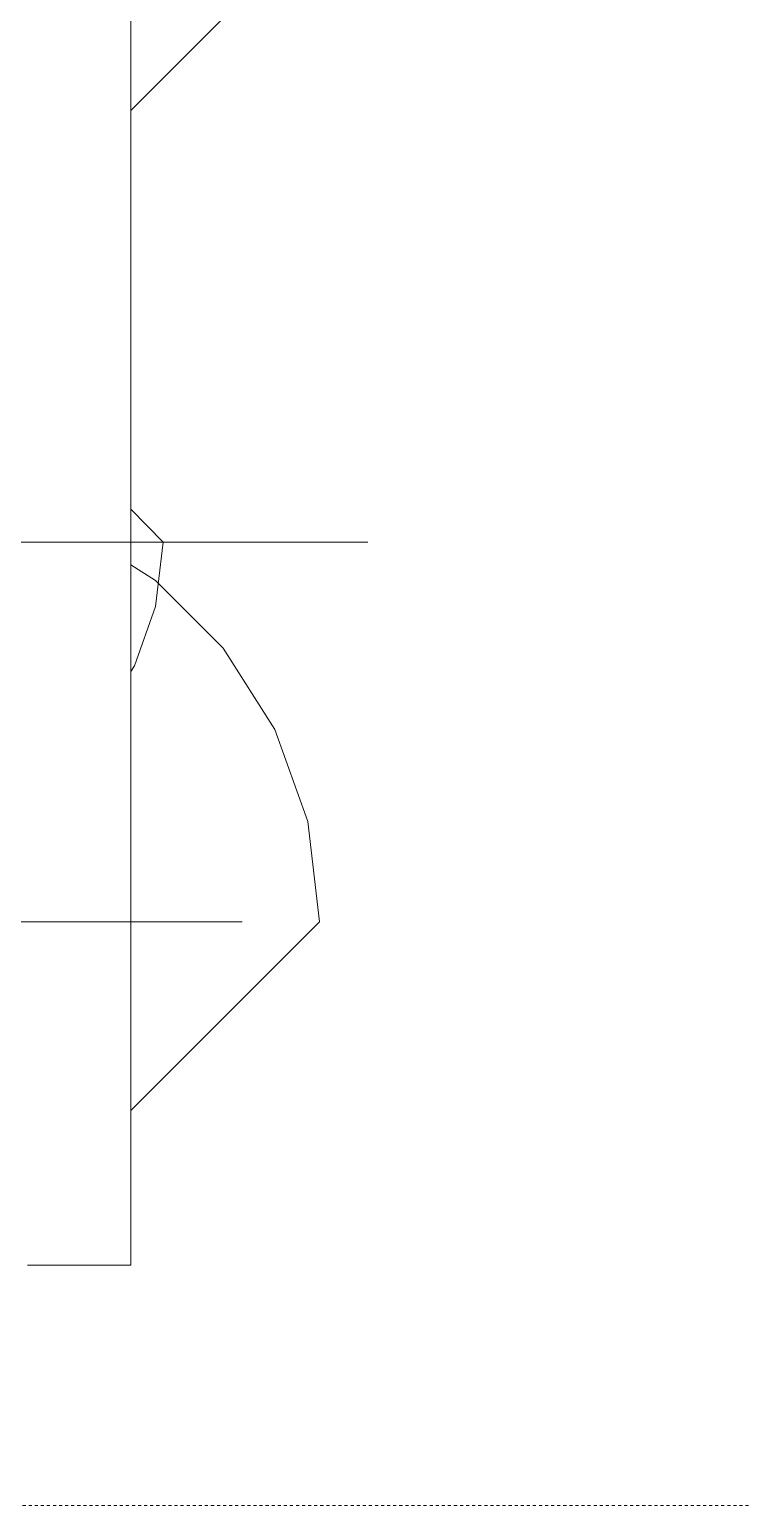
# Model space of a CAD drawing. Header units: inches. Extents: x -4010 to -1814, y 9846 to 12241.
# Drawn here: x -3131 to -3101.7, y 10847.5 to 10908.2 of the extents above; entities that cross this region are included whole.
import ezdxf

# ---------------------------------------------------------------- set-up
doc = ezdxf.new("R2010")
doc.units = ezdxf.units.IN
doc.header["$MEASUREMENT"] = 0
doc.linetypes.add('Dash_2_', pattern=[0.25, 0.125, -0.125])
for name, color, linetype, lineweight in [('0-1', 7, 'Continuous', 5), ('0-2', 7, 'Continuous', 9), ('A-DETL-GENF-1', 253, 'Continuous', 9), ('A-WALL-1', 7, 'Continuous', 9), ('G-ANNO-SYMB-4', 111, 'Dash_2_', 9)]:
    doc.layers.add(name, color=color, linetype=linetype, lineweight=lineweight)

# ---------------------------------------------------------------- blocks, each defined once
blk = doc.blocks.new('gold flame spirea 26749 - gold flame spirea 26749-2219969-UNIT PLANS - 1ST FLOOR')
at = {"layer": 'A-DETL-GENF-1'}
for p, q in [((11.579, 0), (10.25, 1.363)), ((5.712, 0), (6.165, 0)), ((6.165, 0), (6.592, 0)), ((6.592, 0), (7.009, 0)), ((7.009, 0), (7.427, 0)), ((7.427, 0), (7.863, 0)), ((7.863, 0), (8.329, 0)), ((8.329, 0), (8.841, 0)), ((8.841, 0), (9.027, 0)), ((9.027, 0), (10.051, 0)), ((9.388, 0), (9.213, 0)), ((9.213, 0), (9.383, 0)), ((9.383, 0), (9.624, 0)), ((9.533, 0), (9.388, 0)), ((9.656, 0), (9.533, 0)), ((9.624, 0), (9.902, 0)), ((9.763, 0), (9.656, 0)), ((9.86, 0), (9.763, 0)), ((9.954, 0), (9.86, 0)), ((9.902, 0), (10.183, 0)), ((10.051, 0), (9.954, 0)), ((10.183, 0), (10.432, 0)), ((10.353, 0), (10.25, 0)), ((10.638, 0), (10.353, 0)), ((10.432, 0), (10.617, 0)), ((10.617, 0), (10.702, 0)), ((10.981, 0), (10.638, 0)), ((10.702, 0), (10.837, 0)), ((10.837, 0), (11.016, 0)), ((10.981, 0), (10.935, 0)), ((10.935, 0), (10.981, 0)), ((11.059, 0), (10.981, 0)), ((11.016, 0), (11.217, 0)), ((11.156, 0), (11.059, 0)), ((11.26, 0), (11.156, 0)), ((11.217, 0), (11.423, 0)), ((11.357, 0), (11.26, 0)), ((11.273, -2.653), (11.579, 0)), ((11.435, 0), (11.357, 0)), ((11.423, 0), (11.612, 0)), ((11.481, 0), (11.435, 0)), ((11.491, 0), (11.464, 0)), ((11.464, 0), (11.481, 0)), ((11.557, 0), (11.491, 0)), ((11.656, 0), (11.557, 0)), ((11.612, 0), (11.766, 0)), ((11.783, 0), (11.656, 0)), ((11.766, 0), (11.865, 0)), ((11.932, 0), (11.783, 0)), ((11.865, 0), (11.95, 0)), ((12.098, 0), (11.932, 0)), ((11.95, 0), (12.108, 0)), ((12.301, 0), (12.098, 0)), ((12.108, 0), (12.317, 0)), ((12.456, 0), (12.301, 0)), ((12.317, 0), (12.553, 0)), ((12.584, 0), (12.456, 0)), ((12.553, 0), (13.014, 0)), ((12.704, 0), (12.584, 0)), ((12.836, 0), (12.704, 0)), ((13, 0), (12.836, 0)), ((12.946, 0), (12.842, 0)), ((12.842, 0), (13.214, 0)), ((13.046, 0), (12.946, 0)), ((13.214, 0), (13, 0)), ((13.014, 0), (13.191, 0)), ((13.143, 0), (13.046, 0)), ((13.24, 0), (13.143, 0)), ((13.191, 0), (13.287, 0)), ((13.337, 0), (13.24, 0)), ((13.287, 0), (13.383, 0)), ((13.437, 0), (13.337, 0)), ((13.383, 0), (13.472, 0)), ((13.517, 0), (13.401, 0)), ((13.401, 0), (13.587, 0)), ((13.54, 0), (13.437, 0)), ((13.68, 0), (13.447, 0)), ((13.447, 0), (13.581, 0)), ((13.472, 0), (13.545, 0)), ((13.612, 0), (13.517, 0)), ((14.145, 0), (13.54, 0)), ((13.545, 0), (13.594, 0)), ((13.581, 0), (13.694, 0)), ((13.611, 0), (13.587, 0)), ((13.587, 0), (13.867, 0)), ((13.587, 0), (13.711, 0)), ((13.594, 0), (13.611, 0)), ((13.686, 0), (13.612, 0)), ((13.81, 0), (13.68, 0)), ((13.738, 0), (13.686, 0)), ((13.694, 0), (13.794, 0)), ((13.711, 0), (13.797, 0)), ((13.77, 0), (13.738, 0)), ((13.782, 0), (13.77, 0)), ((14.04, 0), (13.773, 0)), ((13.773, 0), (13.782, 0)), ((13.794, 0), (13.891, 0)), ((13.797, 0), (13.852, 0)), ((13.937, 0), (13.81, 0)), ((13.852, 0), (13.883, 0)), ((13.867, 0), (14.086, 0)), ((13.883, 0), (13.898, 0)), ((13.891, 0), (13.992, 0)), ((13.898, 0), (13.905, 0)), ((13.905, 0), (13.91, 0)), ((13.91, 0), (13.943, 0)), ((14.06, 0), (13.937, 0)), ((13.943, 0), (14.001, 0)), ((13.992, 0), (14.105, 0)), ((14.001, 0), (14.088, 0)), ((14.261, 0), (14.04, 0)), ((14.183, 0), (14.06, 0)), ((14.086, 0), (14.265, 0)), ((14.088, 0), (14.207, 0)), ((14.105, 0), (14.238, 0)), ((14.131, 0), (14.118, 0)), ((14.118, 0), (14.145, 0)), ((14.169, 0), (14.131, 0)), ((14.268, 0), (14.168, 0)), ((14.168, 0), (14.321, 0)), ((14.215, 0), (14.169, 0)), ((14.307, 0), (14.183, 0)), ((14.207, 0), (14.362, 0)), ((14.252, 0), (14.215, 0)), ((14.238, 0), (14.266, 0)), ((14.266, 0), (14.252, 0)), ((14.444, 0), (14.261, 0)), ((14.265, 0), (14.424, 0)), ((14.358, 0), (14.268, 0)), ((14.434, 0), (14.307, 0)), ((14.321, 0), (14.467, 0)), ((14.535, 0), (14.331, 0)), ((14.331, 0), (14.34, 0)), ((14.34, 0), (14.382, 0)), ((14.442, 0), (14.358, 0)), ((14.362, 0), (14.557, 0)), ((14.382, 0), (14.445, 0)), ((14.424, 0), (14.584, 0)), ((14.564, 0), (14.434, 0)), ((14.523, 0), (14.442, 0)), ((14.598, 0), (14.444, 0)), ((14.445, 0), (14.514, 0)), ((14.467, 0), (14.606, 0)), ((14.514, 0), (14.577, 0)), ((14.607, 0), (14.523, 0)), ((14.863, 0), (14.535, 0)), ((14.557, 0), (14.797, 0)), ((14.721, 0), (14.564, 0)), ((14.577, 0), (14.62, 0)), ((14.584, 0), (14.763, 0)), ((14.733, 0), (14.598, 0)), ((14.606, 0), (14.737, 0)), ((14.697, 0), (14.607, 0)), ((14.739, 0), (14.61, 0)), ((14.61, 0), (14.772, 0)), ((14.62, 0), (14.628, 0)), ((14.628, 0), (14.873, 0)), ((14.797, 0), (14.697, 0)), ((14.874, 0), (14.721, 0)), ((14.858, 0), (14.733, 0)), ((14.737, 0), (14.859, 0)), ((14.91, 0), (14.739, 0)), ((14.763, 0), (14.983, 0)), ((14.772, 0), (14.932, 0)), ((14.983, 0), (14.858, 0)), ((14.859, 0), (14.972, 0)), ((15.261, 0), (14.863, 0)), ((14.873, 0), (15.037, 0)), ((15.024, 0), (14.874, 0)), ((15.098, 0), (14.91, 0)), ((14.932, 0), (15.239, 0)), ((14.972, 0), (15.076, 0)), ((15.174, 0), (15.024, 0)), ((15.037, 0), (15.13, 0)), ((15.076, 0), (15.108, 0)), ((15.128, 0), (15.076, 0)), ((15.076, 0), (15.181, 0)), ((15.28, 0), (15.098, 0)), ((15.108, 0), (15.154, 0)), ((15.163, 0), (15.128, 0)), ((15.13, 0), (15.168, 0)), ((15.154, 0), (15.259, 0)), ((15.168, 0), (15.163, 0)), ((15.324, 0), (15.174, 0)), ((15.181, 0), (15.26, 0)), ((15.239, 0), (15.381, 0)), ((15.259, 0), (15.305, 0)), ((15.26, 0), (15.326, 0)), ((16.052, 0), (15.261, 0)), ((15.431, 0), (15.28, 0)), ((15.305, 0), (15.339, 0)), ((15.477, 0), (15.324, 0)), ((15.326, 0), (15.392, 0)), ((15.339, 0), (15.355, 0)), ((15.355, 0), (15.486, 0)), ((15.381, 0), (15.514, 0)), ((15.392, 0), (15.472, 0)), ((15.526, 0), (15.431, 0)), ((15.472, 0), (15.579, 0)), ((15.634, 0), (15.477, 0)), ((15.486, 0), (15.592, 0)), ((15.514, 0), (15.634, 0)), ((15.541, 0), (15.526, 0)), ((15.82, 0), (15.541, 0)), ((15.541, 0), (15.734, 0)), ((15.686, 0), (15.541, 0)), ((15.579, 0), (15.727, 0)), ((15.592, 0), (15.675, 0)), ((15.675, 0), (15.738, 0)), ((15.796, 0), (15.681, 0)), ((15.681, 0), (15.798, 0)), ((15.805, 0), (15.686, 0)), ((15.727, 0), (15.853, 0)), ((15.734, 0), (15.788, 0)), ((15.738, 0), (15.781, 0)), ((15.781, 0), (15.808, 0)), ((15.788, 0), (15.843, 0)), ((15.936, 0), (15.796, 0)), ((15.798, 0), (15.911, 0)), ((16.018, 0), (15.805, 0)), ((15.808, 0), (15.82, 0)), ((15.82, 0), (16.008, 0)), ((16, 0), (15.82, 0)), ((15.843, 0), (16.046, 0)), ((15.853, 0), (15.961, 0)), ((15.911, 0), (16.021, 0)), ((16.098, 0), (15.936, 0)), ((15.961, 0), (16.065, 0)), ((16.192, 0), (16, 0)), ((16.107, 0), (16.006, 0)), ((16.006, 0), (17.123, 0)), ((16.658, 0), (16.006, 0)), ((16.006, 0), (16.015, 0)), ((16.008, 0), (16.167, 0)), ((16.015, 0), (16.025, 0)), ((16.139, 0), (16.018, 0)), ((16.021, 0), (16.131, 0)), ((16.025, 0), (16.038, 0)), ((16.038, 0), (16.058, 0)), ((16.046, 0), (16.239, 0)), ((16.335, 0), (16.052, 0)), ((16.058, 0), (16.088, 0)), ((16.065, 0), (16.177, 0)), ((16.146, 0), (16.076, 0)), ((16.076, 0), (16.18, 0)), ((16.088, 0), (16.132, 0)), ((16.28, 0), (16.098, 0)), ((16.181, 0), (16.107, 0)), ((16.131, 0), (16.242, 0)), ((16.132, 0), (16.193, 0)), ((16.285, 0), (16.139, 0)), ((16.518, 0), (16.146, 0)), ((16.167, 0), (16.31, 0)), ((16.177, 0), (16.313, 0)), ((16.18, 0), (16.252, 0)), ((16.238, 0), (16.181, 0)), ((16.389, 0), (16.192, 0)), ((16.193, 0), (16.242, 0)), ((16.293, 0), (16.238, 0)), ((16.239, 0), (16.548, 0)), ((16.407, 0), (16.239, 0)), ((16.239, 0), (16.292, 0)), ((16.242, 0), (16.355, 0)), ((16.242, 0), (16.3, 0)), ((16.252, 0), (16.303, 0)), ((16.478, 0), (16.28, 0)), ((16.472, 0), (16.285, 0)), ((16.292, 0), (16.359, 0)), ((16.355, 0), (16.293, 0)), ((16.3, 0), (16.373, 0)), ((16.303, 0), (16.341, 0)), ((16.31, 0), (16.445, 0)), ((16.313, 0), (16.484, 0)), ((16.472, 0), (16.335, 0)), ((16.341, 0), (16.376, 0)), ((16.355, 0), (16.472, 0)), ((16.438, 0), (16.355, 0)), ((16.359, 0), (16.429, 0)), ((16.373, 0), (16.464, 0)), ((16.376, 0), (16.416, 0)), ((16.586, 0), (16.389, 0)), ((16.492, 0), (16.407, 0)), ((16.416, 0), (16.472, 0)), ((16.429, 0), (16.494, 0)), ((16.553, 0), (16.438, 0)), ((16.445, 0), (16.584, 0)), ((16.464, 0), (16.577, 0)), ((16.487, 0), (16.466, 0)), ((16.466, 0), (16.48, 0)), ((16.483, 0), (16.466, 0)), ((16.466, 0), (16.482, 0)), ((16.914, 0), (16.478, 0)), ((16.48, 0), (16.51, 0)), ((16.482, 0), (16.507, 0)), ((16.636, 0), (16.483, 0)), ((16.484, 0), (16.704, 0)), ((16.56, 0), (16.487, 0)), ((16.518, 0), (16.492, 0)), ((16.494, 0), (16.544, 0)), ((16.507, 0), (16.518, 0)), ((16.51, 0), (16.541, 0)), ((17.495, 0), (16.518, 0)), ((16.541, 0), (16.553, 0)), ((16.544, 0), (16.571, 0)), ((16.548, 0), (16.77, 0)), ((16.704, 0), (16.56, 0)), ((16.571, 0), (16.565, 0)), ((16.565, 0), (16.75, 0)), ((16.577, 0), (16.718, 0)), ((16.584, 0), (16.737, 0)), ((16.778, 0), (16.586, 0)), ((16.846, 0), (16.636, 0)), ((16.757, 0), (16.658, 0)), ((16.718, 0), (16.89, 0)), ((16.737, 0), (16.914, 0)), ((16.75, 0), (16.876, 0)), ((16.872, 0), (16.757, 0)), ((16.77, 0), (16.948, 0)), ((16.959, 0), (16.778, 0)), ((17.095, 0), (16.846, 0)), ((17.004, 0), (16.872, 0)), ((16.876, 0), (16.967, 0)), ((16.89, 0), (17.15, 0)), ((16.948, 0), (17.13, 0)), ((17.123, 0), (16.959, 0)), ((16.967, 0), (17.043, 0)), ((17.155, 0), (17.004, 0)), ((17.043, 0), (17.129, 0)), ((17.644, 0), (17.095, 0)), ((17.309, 0), (17.123, 0)), ((17.123, 0), (17.253, 0)), ((17.129, 0), (17.246, 0)), ((17.13, 0), (17.36, 0)), ((17.15, 0), (17.337, 0)), ((17.325, 0), (17.155, 0)), ((17.246, 0), (17.417, 0)), ((17.253, 0), (17.469, 0)), ((17.416, 0), (17.309, 0)), ((17.728, 0), (17.325, 0)), ((17.337, 0), (17.48, 0)), ((17.374, 0), (17.356, 0)), ((17.356, 0), (17.396, 0)), ((17.36, 0), (17.684, 0)), ((17.42, 0), (17.374, 0)), ((17.396, 0), (17.416, 0)), ((17.522, 0), (17.416, 0)), ((17.416, 0), (17.424, 0)), ((17.417, 0), (17.602, 0)), ((17.484, 0), (17.42, 0)), ((17.424, 0), (17.427, 0)), ((17.427, 0), (17.435, 0)), ((17.435, 0), (17.455, 0)), ((17.455, 0), (17.495, 0)), ((17.469, 0), (17.578, 0)), ((17.48, 0), (17.609, 0)), ((17.553, 0), (17.484, 0)), ((17.628, 0), (17.522, 0)), ((17.617, 0), (17.553, 0)), ((17.578, 0), (17.704, 0)), ((17.602, 0), (17.732, 0)), ((17.609, 0), (17.752, 0)), ((17.663, 0), (17.617, 0)), ((17.735, 0), (17.628, 0)), ((17.827, 0), (17.635, 0)), ((17.635, 0), (17.764, 0)), ((17.909, 0), (17.644, 0)), ((17.681, 0), (17.663, 0)), ((17.829, 0), (17.681, 0)), ((17.681, 0), (17.728, 0)), ((17.726, 0), (17.681, 0)), ((17.684, 0), (18.147, 0)), ((17.704, 0), (17.859, 0)), ((17.772, 0), (17.722, 0)), ((17.722, 0), (17.846, 0)), ((17.806, 0), (17.726, 0)), ((17.728, 0), (17.766, 0)), ((17.932, 0), (17.728, 0)), ((17.732, 0), (17.834, 0)), ((17.841, 0), (17.735, 0)), ((17.752, 0), (17.937, 0)), ((17.764, 0), (17.886, 0)), ((17.766, 0), (17.792, 0)), ((17.798, 0), (17.772, 0)), ((17.782, 0), (17.774, 0)), ((17.774, 0), (17.957, 0)), ((17.864, 0), (17.782, 0)), ((17.792, 0), (17.804, 0)), ((17.804, 0), (17.798, 0)), ((17.919, 0), (17.806, 0)), ((17.932, 0), (17.827, 0)), ((17.965, 0), (17.829, 0)), ((17.834, 0), (17.936, 0)), ((17.947, 0), (17.841, 0)), ((17.846, 0), (17.898, 0)), ((17.859, 0), (18.054, 0)), ((17.897, 0), (17.864, 0)), ((17.886, 0), (18.007, 0)), ((17.898, 0), (17.897, 0)), ((18.147, 0), (17.909, 0)), ((18.06, 0), (17.919, 0)), ((18.099, 0), (17.932, 0)), ((17.98, 0), (17.932, 0)), ((17.936, 0), (18.066, 0)), ((17.937, 0), (18.193, 0)), ((18.054, 0), (17.947, 0)), ((17.957, 0), (18.158, 0)), ((18.1, 0), (17.965, 0)), ((18.023, 0), (17.98, 0)), ((18.007, 0), (18.272, 0)), ((18.077, 0), (18.023, 0)), ((18.187, 0), (18.054, 0)), ((18.054, 0), (18.161, 0)), ((18.225, 0), (18.06, 0)), ((18.066, 0), (18.251, 0)), ((18.193, 0), (18.077, 0)), ((18.241, 0), (18.099, 0)), ((18.242, 0), (18.1, 0)), ((18.158, 0), (18.362, 0)), ((18.161, 0), (18.229, 0)), ((18.32, 0), (18.187, 0)), ((18.411, 0), (18.225, 0)), ((18.229, 0), (18.279, 0)), ((18.369, 0), (18.241, 0)), ((18.402, 0), (18.242, 0)), ((18.251, 0), (18.519, 0)), ((18.272, 0), (18.429, 0)), ((18.279, 0), (18.333, 0)), ((18.453, 0), (18.32, 0)), ((18.333, 0), (18.412, 0)), ((18.362, 0), (18.553, 0)), ((18.497, 0), (18.369, 0)), ((18.815, 0), (18.402, 0)), ((18.612, 0), (18.411, 0)), ((18.412, 0), (18.536, 0)), ((18.429, 0), (18.612, 0)), ((18.586, 0), (18.453, 0)), ((18.636, 0), (18.497, 0)), ((18.519, 0), (18.634, 0)), ((18.536, 0), (18.728, 0)), ((18.553, 0), (18.715, 0)), ((18.718, 0), (18.586, 0)), ((18.634, 0), (18.721, 0)), ((18.798, 0), (18.636, 0)), ((18.715, 0), (18.833, 0)), ((18.851, 0), (18.718, 0)), ((18.721, 0), (18.783, 0)), ((18.728, 0), (18.757, 0)), ((18.757, 0), (18.767, 0)), ((18.761, 0), (18.76, 0)), ((18.76, 0), (18.77, 0)), ((18.766, 0), (18.761, 0)), ((18.767, 0), (18.766, 0)), ((18.77, 0), (18.798, 0)), ((18.783, 0), (18.821, 0)), ((18.835, 0), (18.815, 0)), ((18.821, 0), (18.838, 0)), ((18.833, 0), (18.891, 0)), ((18.838, 0), (18.835, 0)), ((18.984, 0), (18.851, 0)), ((18.891, 0), (19.041, 0)), ((18.994, 0), (18.98, 0)), ((18.98, 0), (18.984, 0)), ((19.026, 0), (18.994, 0)), ((19.081, 0), (19.026, 0)), ((19.041, 0), (19.177, 0)), ((19.16, 0), (19.081, 0)), ((19.267, 0), (19.16, 0)), ((19.177, 0), (19.31, 0)), ((19.403, 0), (19.267, 0)), ((19.31, 0), (19.449, 0)), ((19.418, 0), (19.4, 0)), ((19.4, 0), (19.403, 0)), ((19.463, 0), (19.418, 0)), ((19.449, 0), (19.605, 0)), ((19.538, 0), (19.463, 0)), ((19.651, 0), (19.538, 0)), ((19.605, 0), (19.788, 0)), ((19.806, 0), (19.651, 0)), ((19.788, 0), (20.008, 0)), ((20.008, 0), (19.806, 0)), ((10.401, -5.09), (11.273, -2.653)), ((10.25, -5.327), (10.401, -5.09))]:
    blk.add_line(p, q, dxfattribs=at)
blk = doc.blocks.new('switchgrass 26764 - switchgrass 26764-V18-UNIT PLANS - 1ST FLOOR')
at = {"layer": 'A-DETL-GENF-1'}
blk.add_line((-18.013, 0), (-12.847, 5.166), dxfattribs=at)
blk = doc.blocks.new('switchgrass 26764 - switchgrass 26764-V21-UNIT PLANS - 1ST FLOOR')
at = {"layer": 'A-DETL-GENF-1'}
for p, q in [((-18.013, 0), (-10.25, 7.763)), ((-14.405, 0), (-14.839, 0)), ((-14.839, 0), (-14.458, 0)), ((-14.458, 0), (-13.454, 0)), ((-13.828, 0), (-14.405, 0)), ((-10.265, 0), (-14.289, 0)), ((-14.289, 0), (-13.936, 0)), ((-13.936, 0), (-13.61, 0)), ((-13.378, 0), (-13.828, 0)), ((-13.61, 0), (-13.295, 0)), ((-13.454, 0), (-12.037, 0)), ((-12.844, 0), (-13.378, 0)), ((-13.295, 0), (-12.976, 0)), ((-12.976, 0), (-11.829, 0)), ((-12.667, 0), (-12.957, 0)), ((-12.957, 0), (-12.8, 0)), ((-12.246, 0), (-12.844, 0)), ((-12.8, 0), (-12.372, 0)), ((-10.496, 0), (-12.667, 0)), ((-12.372, 0), (-11.733, 0)), ((-11.603, 0), (-12.246, 0)), ((-12.037, 0), (-10.417, 0)), ((-11.829, 0), (-11.54, 0)), ((-11.654, 0), (-11.799, 0)), ((-11.799, 0), (-10.933, 0)), ((-11.733, 0), (-10.947, 0)), ((-9.048, 0), (-11.654, 0)), ((-10.348, 0), (-11.631, 0)), ((-11.631, 0), (-11.52, 0)), ((-10.933, 0), (-11.603, 0)), ((-11.54, 0), (-10.978, 0)), ((-11.52, 0), (-11.214, 0)), ((-11.214, 0), (-10.758, 0)), ((-10.978, 0), (-10.483, 0)), ((-10.947, 0), (-10.076, 0)), ((-10.758, 0), (-10.197, 0)), ((-7.456, 0), (-10.496, 0)), ((-10.483, 0), (-8.324, 0)), ((-10.417, 0), (-8.805, 0)), ((-9.308, 0), (-10.348, 0)), ((-9.868, 0), (-10.265, 0)), ((-10.206, 0), (-10.221, 0)), ((-10.221, 0), (-10.153, 0)), ((-8.491, 0), (-10.206, 0)), ((-10.197, 0), (-9.575, 0)), ((-10.153, 0), (-9.631, 0)), ((-10.076, 0), (-9.181, 0)), ((-9.488, 0), (-9.868, 0)), ((-9.631, 0), (-9.193, 0)), ((-9.575, 0), (-8.936, 0)), ((-8.414, 0), (-9.488, 0)), ((-8.493, 0), (-9.308, 0)), ((-9.193, 0), (-9.145, 0)), ((-9.181, 0), (-8.324, 0)), ((-9.145, 0), (-8.98, 0)), ((-8.324, 0), (-9.048, 0)), ((-8.98, 0), (-8.084, 0)), ((-8.936, 0), (-8.324, 0)), ((-8.805, 0), (-7.41, 0)), ((-7.888, 0), (-8.493, 0)), ((-7.298, 0), (-8.491, 0)), ((-8.185, 0), (-8.469, 0)), ((-8.469, 0), (-8.464, 0)), ((-8.464, 0), (-6.519, 0)), ((-8.324, 0), (-8.414, 0)), ((-8.324, 0), (-7.166, 0)), ((-5.443, 0), (-8.185, 0)), ((-8.084, 0), (-7.456, 0)), ((-7.476, 0), (-7.888, 0)), ((-4.415, 0), (-7.6, 0)), ((-7.6, 0), (-7.525, 0)), ((-7.525, 0), (-7.312, 0)), ((-7.166, 0), (-7.476, 0)), ((-7.41, 0), (-6.442, 0)), ((-7.312, 0), (-6.981, 0)), ((-6.531, 0), (-7.298, 0)), ((-6.981, 0), (-6.55, 0)), ((-6.55, 0), (-6.038, 0)), ((-6.098, 0), (-6.531, 0)), ((-6.442, 0), (-4.415, 0)), ((-5.858, 0), (-6.098, 0)), ((-18.013, 0), (-17.537, -4.127)), ((-11.501, 0), (-12.351, 0)), ((-12.351, 0), (-12.043, 0)), ((-12.043, 0), (-11.232, 0)), ((-10.527, 0), (-11.501, 0)), ((-11.232, 0), (-10.088, 0)), ((-9.507, 0), (-10.527, 0)), ((-10.088, 0), (-8.78, 0)), ((-8.519, 0), (-9.507, 0)), ((-8.78, 0), (-7.479, 0)), ((-7.639, 0), (-8.519, 0)), ((-6.947, 0), (-7.639, 0)), ((-7.479, 0), (-6.354, 0)), ((-6.519, 0), (-6.947, 0)), ((-6.354, 0), (-5.574, 0)), ((-17.537, -4.127), (-16.181, -7.918)), ((-16.181, -7.918), (-14.053, -11.263)), ((-14.053, -11.263), (-11.263, -14.053)), ((-11.263, -14.053), (-10.25, -14.697))]:
    blk.add_line(p, q, dxfattribs=at)
blk = doc.blocks.new('CTR - 1st Phase - Shell_rvt-1-UNIT PLANS - 1ST FLOOR')
at = {"layer": 'A-WALL-1'}
for p in [(-3126.874, 10923.939), (-3131.124, 10857.389)]:
    blk.add_line(p, (-3126.874, 10857.389), dxfattribs=at)
at = {"layer": '0-2', "rotation": 180}
for name, p in [('switchgrass 26764 - switchgrass 26764-V18-UNIT PLANS - 1ST FLOOR', (-3139.721, 10910.064)), ('switchgrass 26764 - switchgrass 26764-V21-UNIT PLANS - 1ST FLOOR', (-3137.124, 10871.514))]:
    blk.add_blockref(name, p, dxfattribs=at)
at = {"layer": '0-2'}
blk.add_blockref('gold flame spirea 26749 - gold flame spirea 26749-2219969-UNIT PLANS - 1ST FLOOR', (-3137.124, 10887.139), dxfattribs=at)

msp = doc.modelspace()

# ---------------------------------------------------------------- block references
at = {"layer": '0-1'}
msp.add_blockref('CTR - 1st Phase - Shell_rvt-1-UNIT PLANS - 1ST FLOOR', (0, 0), dxfattribs=at)

# ---------------------------------------------------------------- next in the draw order: linework, layer by layer
at = {"layer": 'G-ANNO-SYMB-4'}
msp.add_line((-3207.32374, 10847.49985), (-2913.32374, 10847.49985), dxfattribs=at)

doc.saveas('drawing.dxf')
